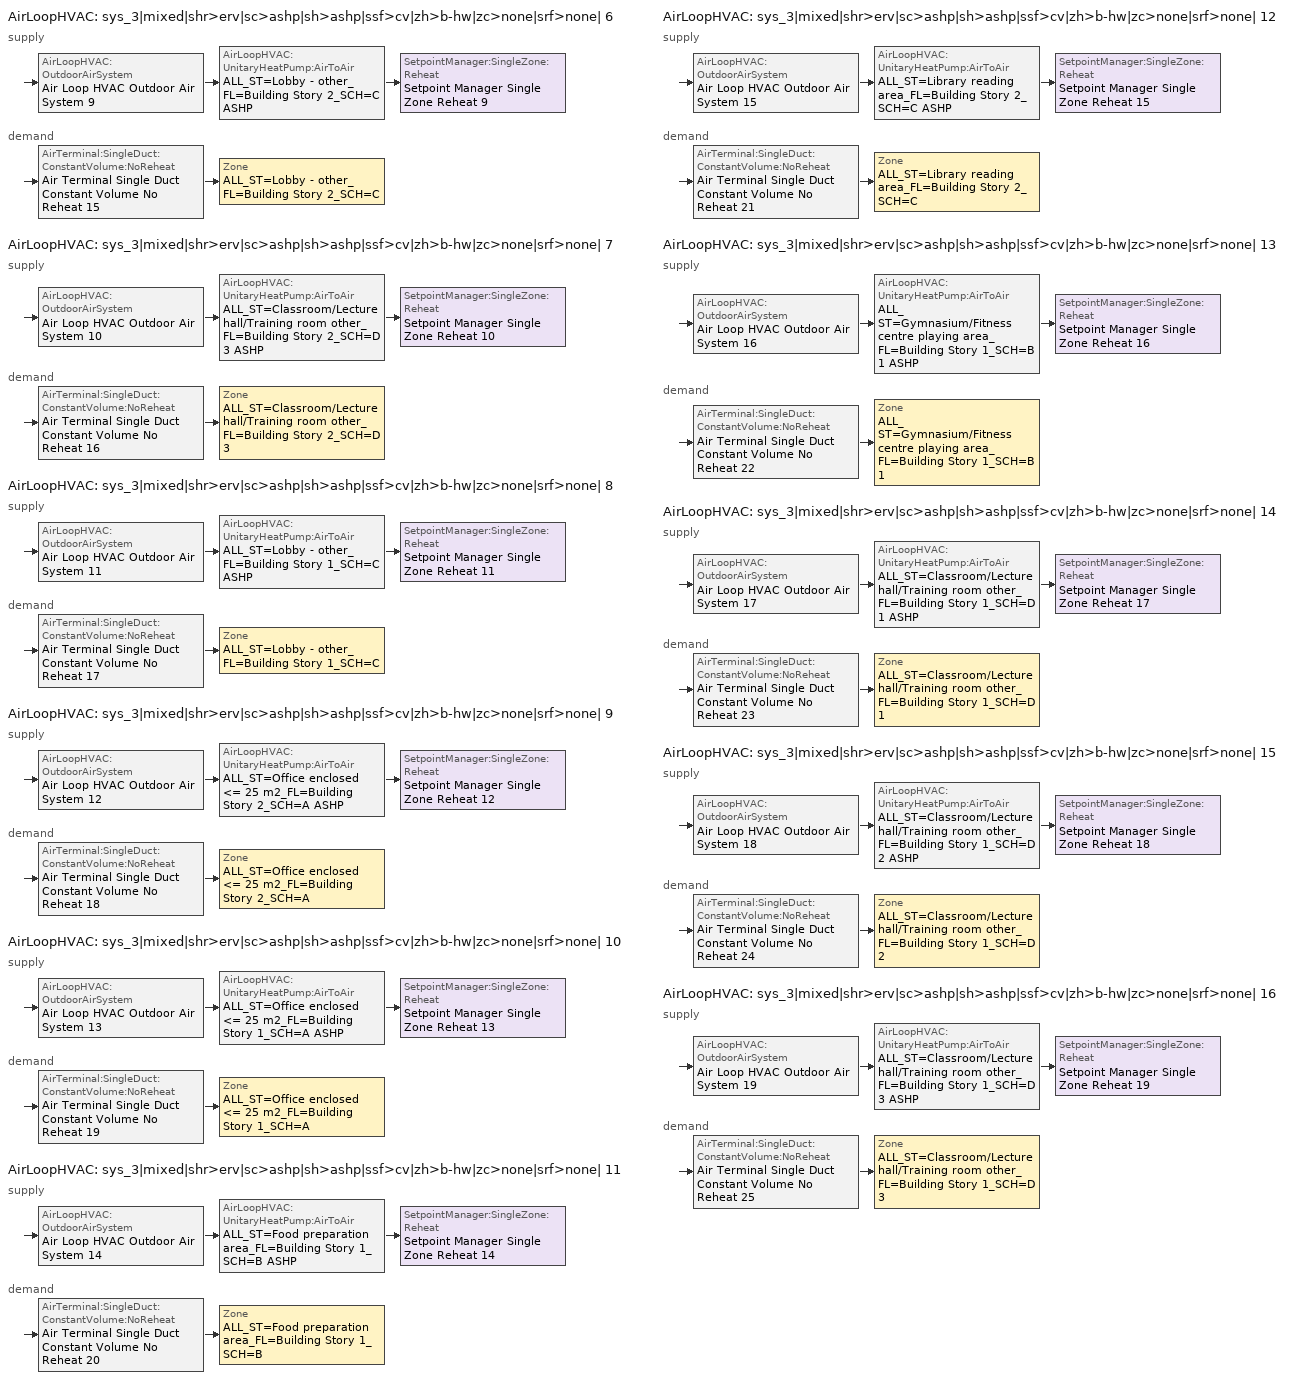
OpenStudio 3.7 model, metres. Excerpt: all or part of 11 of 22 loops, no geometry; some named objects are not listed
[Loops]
AirLoopHVAC 'sys_3|mixed|shr>erv|sc>ashp|sh>ashp|ssf>cv|zh>b-hw|zc>none|srf>none| 6'
 supply: AirLoopHVAC:OutdoorAirSystem 'Air Loop HVAC Outdoor Air System 9' > AirLoopHVAC:UnitaryHeatPump:AirToAir 'ALL_ST=Lobby - other_FL=Building Story 2_SCH=C ASHP' > SetpointManager:SingleZone:Reheat 'Setpoint Manager Single Zone Reheat 9'
 demand: AirTerminal:SingleDuct:ConstantVolume:NoReheat 'Air Terminal Single Duct Constant Volume No Reheat 15' > Zone 'ALL_ST=Lobby - other_FL=Building Story 2_SCH=C'
AirLoopHVAC 'sys_3|mixed|shr>erv|sc>ashp|sh>ashp|ssf>cv|zh>b-hw|zc>none|srf>none| 7'
 supply: AirLoopHVAC:OutdoorAirSystem 'Air Loop HVAC Outdoor Air System 10' > AirLoopHVAC:UnitaryHeatPump:AirToAir 'ALL_ST=Classroom/Lecture hall/Training room other_FL=Building Story 2_SCH=D 3 ASHP' > SetpointManager:SingleZone:Reheat 'Setpoint Manager Single Zone Reheat 10'
 demand: AirTerminal:SingleDuct:ConstantVolume:NoReheat 'Air Terminal Single Duct Constant Volume No Reheat 16' > Zone 'ALL_ST=Classroom/Lecture hall/Training room other_FL=Building Story 2_SCH=D 3'
AirLoopHVAC 'sys_3|mixed|shr>erv|sc>ashp|sh>ashp|ssf>cv|zh>b-hw|zc>none|srf>none| 8'
 supply: AirLoopHVAC:OutdoorAirSystem 'Air Loop HVAC Outdoor Air System 11' > AirLoopHVAC:UnitaryHeatPump:AirToAir 'ALL_ST=Lobby - other_FL=Building Story 1_SCH=C ASHP' > SetpointManager:SingleZone:Reheat 'Setpoint Manager Single Zone Reheat 11'
 demand: AirTerminal:SingleDuct:ConstantVolume:NoReheat 'Air Terminal Single Duct Constant Volume No Reheat 17' > Zone 'ALL_ST=Lobby - other_FL=Building Story 1_SCH=C'
AirLoopHVAC 'sys_3|mixed|shr>erv|sc>ashp|sh>ashp|ssf>cv|zh>b-hw|zc>none|srf>none| 9'
 supply: AirLoopHVAC:OutdoorAirSystem 'Air Loop HVAC Outdoor Air System 12' > AirLoopHVAC:UnitaryHeatPump:AirToAir 'ALL_ST=Office enclosed <= 25 m2_FL=Building Story 2_SCH=A ASHP' > SetpointManager:SingleZone:Reheat 'Setpoint Manager Single Zone Reheat 12'
 demand: AirTerminal:SingleDuct:ConstantVolume:NoReheat 'Air Terminal Single Duct Constant Volume No Reheat 18' > Zone 'ALL_ST=Office enclosed <= 25 m2_FL=Building Story 2_SCH=A'
AirLoopHVAC 'sys_3|mixed|shr>erv|sc>ashp|sh>ashp|ssf>cv|zh>b-hw|zc>none|srf>none| 10'
 supply: AirLoopHVAC:OutdoorAirSystem 'Air Loop HVAC Outdoor Air System 13' > AirLoopHVAC:UnitaryHeatPump:AirToAir 'ALL_ST=Office enclosed <= 25 m2_FL=Building Story 1_SCH=A ASHP' > SetpointManager:SingleZone:Reheat 'Setpoint Manager Single Zone Reheat 13'
 demand: AirTerminal:SingleDuct:ConstantVolume:NoReheat 'Air Terminal Single Duct Constant Volume No Reheat 19' > Zone 'ALL_ST=Office enclosed <= 25 m2_FL=Building Story 1_SCH=A'
AirLoopHVAC 'sys_3|mixed|shr>erv|sc>ashp|sh>ashp|ssf>cv|zh>b-hw|zc>none|srf>none| 11'
 supply: AirLoopHVAC:OutdoorAirSystem 'Air Loop HVAC Outdoor Air System 14' > AirLoopHVAC:UnitaryHeatPump:AirToAir 'ALL_ST=Food preparation area_FL=Building Story 1_SCH=B ASHP' > SetpointManager:SingleZone:Reheat 'Setpoint Manager Single Zone Reheat 14'
 demand: AirTerminal:SingleDuct:ConstantVolume:NoReheat 'Air Terminal Single Duct Constant Volume No Reheat 20' > Zone 'ALL_ST=Food preparation area_FL=Building Story 1_SCH=B'
AirLoopHVAC 'sys_3|mixed|shr>erv|sc>ashp|sh>ashp|ssf>cv|zh>b-hw|zc>none|srf>none| 12'
 supply: AirLoopHVAC:OutdoorAirSystem 'Air Loop HVAC Outdoor Air System 15' > AirLoopHVAC:UnitaryHeatPump:AirToAir 'ALL_ST=Library reading area_FL=Building Story 2_SCH=C ASHP' > SetpointManager:SingleZone:Reheat 'Setpoint Manager Single Zone Reheat 15'
 demand: AirTerminal:SingleDuct:ConstantVolume:NoReheat 'Air Terminal Single Duct Constant Volume No Reheat 21' > Zone 'ALL_ST=Library reading area_FL=Building Story 2_SCH=C'
AirLoopHVAC 'sys_3|mixed|shr>erv|sc>ashp|sh>ashp|ssf>cv|zh>b-hw|zc>none|srf>none| 13'
 supply: AirLoopHVAC:OutdoorAirSystem 'Air Loop HVAC Outdoor Air System 16' > AirLoopHVAC:UnitaryHeatPump:AirToAir 'ALL_ST=Gymnasium/Fitness centre playing area_FL=Building Story 1_SCH=B 1 ASHP' > SetpointManager:SingleZone:Reheat 'Setpoint Manager Single Zone Reheat 16'
 demand: AirTerminal:SingleDuct:ConstantVolume:NoReheat 'Air Terminal Single Duct Constant Volume No Reheat 22' > Zone 'ALL_ST=Gymnasium/Fitness centre playing area_FL=Building Story 1_SCH=B 1'
AirLoopHVAC 'sys_3|mixed|shr>erv|sc>ashp|sh>ashp|ssf>cv|zh>b-hw|zc>none|srf>none| 14'
 supply: AirLoopHVAC:OutdoorAirSystem 'Air Loop HVAC Outdoor Air System 17' > AirLoopHVAC:UnitaryHeatPump:AirToAir 'ALL_ST=Classroom/Lecture hall/Training room other_FL=Building Story 1_SCH=D 1 ASHP' > SetpointManager:SingleZone:Reheat 'Setpoint Manager Single Zone Reheat 17'
 demand: AirTerminal:SingleDuct:ConstantVolume:NoReheat 'Air Terminal Single Duct Constant Volume No Reheat 23' > Zone 'ALL_ST=Classroom/Lecture hall/Training room other_FL=Building Story 1_SCH=D 1'
AirLoopHVAC 'sys_3|mixed|shr>erv|sc>ashp|sh>ashp|ssf>cv|zh>b-hw|zc>none|srf>none| 15'
 supply: AirLoopHVAC:OutdoorAirSystem 'Air Loop HVAC Outdoor Air System 18' > AirLoopHVAC:UnitaryHeatPump:AirToAir 'ALL_ST=Classroom/Lecture hall/Training room other_FL=Building Story 1_SCH=D 2 ASHP' > SetpointManager:SingleZone:Reheat 'Setpoint Manager Single Zone Reheat 18'
 demand: AirTerminal:SingleDuct:ConstantVolume:NoReheat 'Air Terminal Single Duct Constant Volume No Reheat 24' > Zone 'ALL_ST=Classroom/Lecture hall/Training room other_FL=Building Story 1_SCH=D 2'
AirLoopHVAC 'sys_3|mixed|shr>erv|sc>ashp|sh>ashp|ssf>cv|zh>b-hw|zc>none|srf>none| 16'
 supply: AirLoopHVAC:OutdoorAirSystem 'Air Loop HVAC Outdoor Air System 19' > AirLoopHVAC:UnitaryHeatPump:AirToAir 'ALL_ST=Classroom/Lecture hall/Training room other_FL=Building Story 1_SCH=D 3 ASHP' > SetpointManager:SingleZone:Reheat 'Setpoint Manager Single Zone Reheat 19'
 demand: AirTerminal:SingleDuct:ConstantVolume:NoReheat 'Air Terminal Single Duct Constant Volume No Reheat 25' > Zone 'ALL_ST=Classroom/Lecture hall/Training room other_FL=Building Story 1_SCH=D 3'
[Sizing:Zone] Zone Cooling Design Supply Air Temperature Input Method=TemperatureDifference; Zone Cooling Design Supply Air Temperature {C}=14; Zone Cooling Design Supply Air Temperature Difference {deltaC}=11; Zone Heating Design Supply Air Temperature Input Method=TemperatureDifference; Zone Heating Design Supply Air Temperature {C}=40; Zone Heating Design Supply Air Temperature Difference {deltaC}=21; Zone Cooling Design Supply Air Humidity Ratio {kg-H2O/kg-air}=0.0085; Zone Heating Design Supply Air Humidity Ratio {kg-H2O/kg-air}=0.008; Zone Heating Sizing Factor=1.3; Zone Cooling Sizing Factor=1; Cooling Design Air Flow Method=DesignDay; Heating Design Air Flow Method=DesignDay; Account for Dedicated Outdoor Air System=No; Dedicated Outdoor Air System Control Strategy=NeutralSupplyAir; Dedicated Outdoor Air Low Setpoint Temperature for Design {C}=autosize; Dedicated Outdoor Air High Setpoint Temperature for Design {C}=autosize; Zone Load Sizing Method=Sensible Load Only No Latent Load; Zone Latent Cooling Design Supply Air Humidity Ratio Input Method=HumidityRatioDifference; Zone Cooling Design Supply Air Humidity Ratio Difference {kgWater/kgDryAir}=0.005; Zone Latent Heating Design Supply Air Humidity Ratio Input Method=HumidityRatioDifference; Zone Humidification Design Supply Air Humidity Ratio Difference {kgWater/kgDryAir}=0.005
ALL_ST=Lobby - other_FL=Building Story 2_SCH=C; ALL_ST=Classroom/Lecture hall/Training room other_FL=Building Story 2_SCH=D 3; ALL_ST=Lobby - other_FL=Building Story 1_SCH=C; ALL_ST=Office enclosed <= 25 m2_FL=Building Story 2_SCH=A; ALL_ST=Office enclosed <= 25 m2_FL=Building Story 1_SCH=A; ALL_ST=Food preparation area_FL=Building Story 1_SCH=B; ALL_ST=Library reading area_FL=Building Story 2_SCH=C; ALL_ST=Gymnasium/Fitness centre playing area_FL=Building Story 1_SCH=B 1; ALL_ST=Classroom/Lecture hall/Training room other_FL=Building Story 1_SCH=D 1; ALL_ST=Classroom/Lecture hall/Training room other_FL=Building Story 1_SCH=D 2; ALL_ST=Classroom/Lecture hall/Training room other_FL=Building Story 1_SCH=D 3
[Zone equipment]
ALL_ST=Lobby - other_FL=Building Story 2_SCH=C: Zone HVAC Baseboard Convective Water 15, Air Terminal Single Duct Constant Volume No Reheat 15
ALL_ST=Classroom/Lecture hall/Training room other_FL=Building Story 2_SCH=D 3: Zone HVAC Baseboard Convective Water 16, Air Terminal Single Duct Constant Volume No Reheat 16
ALL_ST=Lobby - other_FL=Building Story 1_SCH=C: Zone HVAC Baseboard Convective Water 17, Air Terminal Single Duct Constant Volume No Reheat 17
ALL_ST=Office enclosed <= 25 m2_FL=Building Story 2_SCH=A: Zone HVAC Baseboard Convective Water 18, Air Terminal Single Duct Constant Volume No Reheat 18
ALL_ST=Office enclosed <= 25 m2_FL=Building Story 1_SCH=A: Zone HVAC Baseboard Convective Water 19, Air Terminal Single Duct Constant Volume No Reheat 19
ALL_ST=Food preparation area_FL=Building Story 1_SCH=B: Zone HVAC Baseboard Convective Water 20, Air Terminal Single Duct Constant Volume No Reheat 20
ALL_ST=Library reading area_FL=Building Story 2_SCH=C: Zone HVAC Baseboard Convective Water 21, Air Terminal Single Duct Constant Volume No Reheat 21
ALL_ST=Gymnasium/Fitness centre playing area_FL=Building Story 1_SCH=B 1: Zone HVAC Baseboard Convective Water 22, Air Terminal Single Duct Constant Volume No Reheat 22
ALL_ST=Classroom/Lecture hall/Training room other_FL=Building Story 1_SCH=D 1: Zone HVAC Baseboard Convective Water 23, Air Terminal Single Duct Constant Volume No Reheat 23
ALL_ST=Classroom/Lecture hall/Training room other_FL=Building Story 1_SCH=D 2: Zone HVAC Baseboard Convective Water 24, Air Terminal Single Duct Constant Volume No Reheat 24
ALL_ST=Classroom/Lecture hall/Training room other_FL=Building Story 1_SCH=D 3: Zone HVAC Baseboard Convective Water 25, Air Terminal Single Duct Constant Volume No Reheat 25
[AirLoopHVAC] Design Supply Air Flow Rate {m3/s}=autosize; Design Return Air Flow Fraction of Supply Air Flow=1
Name | Availability Schedule
sys_3|mixed|shr>erv|sc>ashp|sh>ashp|ssf>cv|zh>b-hw|zc>none|srf>none| 6 | sys_3|mixed|shr>none|sc>ashp|sh>ashp|ssf>cv|zh>b-hw|zc>none|srf>none| 6 Occ Sch
sys_3|mixed|shr>erv|sc>ashp|sh>ashp|ssf>cv|zh>b-hw|zc>none|srf>none| 7 | sys_3|mixed|shr>none|sc>ashp|sh>ashp|ssf>cv|zh>b-hw|zc>none|srf>none| 7 Occ Sch
sys_3|mixed|shr>erv|sc>ashp|sh>ashp|ssf>cv|zh>b-hw|zc>none|srf>none| 8 | sys_3|mixed|shr>none|sc>ashp|sh>ashp|ssf>cv|zh>b-hw|zc>none|srf>none| 8 Occ Sch
sys_3|mixed|shr>erv|sc>ashp|sh>ashp|ssf>cv|zh>b-hw|zc>none|srf>none| 9 | sys_3|mixed|shr>none|sc>ashp|sh>ashp|ssf>cv|zh>b-hw|zc>none|srf>none| 9 Occ Sch
sys_3|mixed|shr>erv|sc>ashp|sh>ashp|ssf>cv|zh>b-hw|zc>none|srf>none| 10 | sys_3|mixed|shr>none|sc>ashp|sh>ashp|ssf>cv|zh>b-hw|zc>none|srf>none| 10 Occ Sch
sys_3|mixed|shr>erv|sc>ashp|sh>ashp|ssf>cv|zh>b-hw|zc>none|srf>none| 11 | sys_3|mixed|shr>none|sc>ashp|sh>ashp|ssf>cv|zh>b-hw|zc>none|srf>none| 11 Occ Sch
sys_3|mixed|shr>erv|sc>ashp|sh>ashp|ssf>cv|zh>b-hw|zc>none|srf>none| 12 | sys_3|mixed|shr>none|sc>ashp|sh>ashp|ssf>cv|zh>b-hw|zc>none|srf>none| 12 Occ Sch
sys_3|mixed|shr>erv|sc>ashp|sh>ashp|ssf>cv|zh>b-hw|zc>none|srf>none| 13 | sys_3|mixed|shr>none|sc>ashp|sh>ashp|ssf>cv|zh>b-hw|zc>none|srf>none| 13 Occ Sch
sys_3|mixed|shr>erv|sc>ashp|sh>ashp|ssf>cv|zh>b-hw|zc>none|srf>none| 14 | sys_3|mixed|shr>none|sc>ashp|sh>ashp|ssf>cv|zh>b-hw|zc>none|srf>none| 14 Occ Sch
sys_3|mixed|shr>erv|sc>ashp|sh>ashp|ssf>cv|zh>b-hw|zc>none|srf>none| 15 | sys_3|mixed|shr>none|sc>ashp|sh>ashp|ssf>cv|zh>b-hw|zc>none|srf>none| 15 Occ Sch
sys_3|mixed|shr>erv|sc>ashp|sh>ashp|ssf>cv|zh>b-hw|zc>none|srf>none| 16 | sys_3|mixed|shr>none|sc>ashp|sh>ashp|ssf>cv|zh>b-hw|zc>none|srf>none| 16 Occ Sch
[Sizing:System] Type of Load to Size On=Sensible; Design Outdoor Air Flow Rate {m3/s}=Autosize; Central Heating Maximum System Air Flow Ratio=1; Preheat Design Temperature {C}=7; Preheat Design Humidity Ratio {kg-H2O/kg-Air}=0.008; Precool Design Temperature {C}=13; Precool Design Humidity Ratio {kg-H2O/kg-Air}=0.008; Central Cooling Design Supply Air Temperature {C}=13; Central Heating Design Supply Air Temperature {C}=43; Sizing Option=NonCoincident; 100% Outdoor Air in Cooling=No; 100% Outdoor Air in Heating=No; Central Cooling Design Supply Air Humidity Ratio {kg-H2O/kg-Air}=0.0085; Central Heating Design Supply Air Humidity Ratio {kg-H2O/kg-Air}=0.008; Cooling Design Air Flow Method=DesignDay; Cooling Design Air Flow Rate {m3/s}=0; Heating Design Air Flow Method=DesignDay; Heating Design Air Flow Rate {m3/s}=0; System Outdoor Air Method=ZoneSum; Zone Maximum Outdoor Air Fraction=1; Cooling Supply Air Flow Rate Per Floor Area {m3/s-m2}=0.00996765; Cooling Fraction of Autosized Cooling Supply Air Flow Rate=1; Cooling Supply Air Flow Rate Per Unit Cooling Capacity {m3/s-W}=3.94755e-05; Heating Supply Air Flow Rate Per Floor Area {m3/s-m2}=0.00996765; Heating Fraction of Autosized Heating Supply Air Flow Rate=1; Heating Fraction of Autosized Cooling Supply Air Flow Rate=1; Heating Supply Air Flow Rate Per Unit Heating Capacity {m3/s-W}=3.15882e-05; Cooling Design Capacity Method=CoolingDesignCapacity; Cooling Design Capacity {W}=autosize; Cooling Design Capacity Per Floor Area {W/m2}=234.7; Fraction of Autosized Cooling Design Capacity=1; Heating Design Capacity Method=HeatingDesignCapacity; Heating Design Capacity {W}=autosize; Heating Design Capacity Per Floor Area {W/m2}=157; Fraction of Autosized Heating Design Capacity=1; Central Cooling Capacity Control Method=OnOff; Occupant Diversity=autosize
sys_3|mixed|shr>erv|sc>ashp|sh>ashp|ssf>cv|zh>b-hw|zc>none|srf>none| 6; sys_3|mixed|shr>erv|sc>ashp|sh>ashp|ssf>cv|zh>b-hw|zc>none|srf>none| 7; sys_3|mixed|shr>erv|sc>ashp|sh>ashp|ssf>cv|zh>b-hw|zc>none|srf>none| 8; sys_3|mixed|shr>erv|sc>ashp|sh>ashp|ssf>cv|zh>b-hw|zc>none|srf>none| 9; sys_3|mixed|shr>erv|sc>ashp|sh>ashp|ssf>cv|zh>b-hw|zc>none|srf>none| 10; sys_3|mixed|shr>erv|sc>ashp|sh>ashp|ssf>cv|zh>b-hw|zc>none|srf>none| 11; sys_3|mixed|shr>erv|sc>ashp|sh>ashp|ssf>cv|zh>b-hw|zc>none|srf>none| 12; sys_3|mixed|shr>erv|sc>ashp|sh>ashp|ssf>cv|zh>b-hw|zc>none|srf>none| 13; sys_3|mixed|shr>erv|sc>ashp|sh>ashp|ssf>cv|zh>b-hw|zc>none|srf>none| 14; sys_3|mixed|shr>erv|sc>ashp|sh>ashp|ssf>cv|zh>b-hw|zc>none|srf>none| 15; sys_3|mixed|shr>erv|sc>ashp|sh>ashp|ssf>cv|zh>b-hw|zc>none|srf>none| 16
[Fan:OnOff] Availability Schedule=Always On Discrete; Fan Total Efficiency=0.39975; Maximum Flow Rate {m3/s}=autosize; Motor Efficiency=0.615; Motor In Airstream Fraction=1
Name | Pressure Rise {Pa} | Fan Power Ratio Function of Speed Ratio Curve | Fan Efficiency Ratio Function of Speed Ratio Curve
Fan On Off 9 | 622.722 | Fan On Off Power Curve 8 | Fan On Off Efficiency Curve 8
Fan On Off 10 | 1110.94 | Fan On Off Power Curve 9 | Fan On Off Efficiency Curve 9
Fan On Off 11 | 622.722 | Fan On Off Power Curve 10 | Fan On Off Efficiency Curve 10
Fan On Off 12 | 622.722 | Fan On Off Power Curve 11 | Fan On Off Efficiency Curve 11
Fan On Off 13 | 622.722 | Fan On Off Power Curve 12 | Fan On Off Efficiency Curve 12
Fan On Off 14 | 622.722 | Fan On Off Power Curve 13 | Fan On Off Efficiency Curve 13
Fan On Off 15 | 622.722 | Fan On Off Power Curve 14 | Fan On Off Efficiency Curve 14
Fan On Off 16 | 1110.94 | Fan On Off Power Curve 15 | Fan On Off Efficiency Curve 15
Fan On Off 17 | 622.722 | Fan On Off Power Curve 16 | Fan On Off Efficiency Curve 16
Fan On Off 18 | 1110.94 | Fan On Off Power Curve 17 | Fan On Off Efficiency Curve 17
Fan On Off 19 | 622.722 | Fan On Off Power Curve 18 | Fan On Off Efficiency Curve 18
[Coil:Cooling:DX:SingleSpeed] Availability Schedule=Always On Discrete; Rated Total Cooling Capacity {W}=autosize; Rated Sensible Heat Ratio=autosize; Rated Air Flow Rate {m3/s}=autosize; Rated Evaporator Fan Power Per Volume Flow Rate 2017 {W/(m3/s)}=773.3; Rated Evaporator Fan Power Per Volume Flow Rate 2023 {W/(m3/s)}=934.4; Total Cooling Capacity Function of Temperature Curve=DXCOOL-NECB2011-REF-CAPFT; Total Cooling Capacity Function of Flow Fraction Curve=DXCOOL-NECB2011-REF-CAPFFLOW; Energy Input Ratio Function of Temperature Curve=DXCOOL-NECB2011-REF-COOLEIRFT; Energy Input Ratio Function of Flow Fraction Curve=DXCOOL-NECB2011-REF-COOLEIRFFLOW; Part Load Fraction Correlation Curve=DXCOOL-NECB2011-REF-COOLPLFFPLR; Minimum Outdoor Dry-Bulb Temperature for Compressor Operation {C}=-25; Nominal Time for Condensate Removal to Begin {s}=0; Ratio of Initial Moisture Evaporation Rate and Steady State Latent Capacity=0; Maximum Cycling Rate {cycles/hr}=0; Latent Capacity Time Constant {s}=0; Condenser Type=AirCooled; Evaporative Condenser Effectiveness=0.9; Evaporative Condenser Air Flow Rate {m3/s}=autosize; Evaporative Condenser Pump Rated Power Consumption {W}=autosize; Crankcase Heater Capacity {W}=0; Maximum Outdoor Dry-Bulb Temperature for Crankcase Heater Operation {C}=10; Basin Heater Capacity {W/K}=0; Basin Heater Setpoint Temperature {C}=2
Name | Rated COP {W/W}
CoilCoolingDXSingleSpeed_ashp 8 197kBtu/hr 10.6EER; CoilCoolingDXSingleSpeed_ashp 10 198kBtu/hr 10.6EER | 3.66654
CoilCoolingDXSingleSpeed_ashp 9 338kBtu/hr 9.5EER; CoilCoolingDXSingleSpeed_ashp 15 364kBtu/hr 9.5EER; CoilCoolingDXSingleSpeed_ashp 17 338kBtu/hr 9.5EER | 3.3002
CoilCoolingDXSingleSpeed_ashp 11 120kBtu/hr 11EER; CoilCoolingDXSingleSpeed_ashp 12 70kBtu/hr 11EER; CoilCoolingDXSingleSpeed_ashp 14 114kBtu/hr 11EER; CoilCoolingDXSingleSpeed_ashp 18 74kBtu/hr 11EER | 3.79975
CoilCoolingDXSingleSpeed_ashp 13 23kBtu/hr 10.0EER; CoilCoolingDXSingleSpeed_ashp 16 64kBtu/hr 10.0EER | 3.46672
[Coil:Heating:DX:SingleSpeed] Availability Schedule=Always On Discrete; Rated Air Flow Rate {m3/s}=Autosize; Rated Supply Fan Power Per Volume Flow Rate 2017 {W/(m3/s)}=773.3; Rated Supply Fan Power Per Volume Flow Rate 2023 {W/(m3/s)}=934.4; Total Heating Capacity Function of Temperature Curve=DXHEAT-NECB2011-REF-CAPFT; Total Heating Capacity Function of Flow Fraction Curve=DXHEAT-NECB2011-REF-CAPFFLOW; Energy Input Ratio Function of Temperature Curve=DXHEAT-NECB2011-REF-EIRFT; Energy Input Ratio Function of Flow Fraction Curve=DXHEAT-NECB2011-REF-EIRFFLOW; Part Load Fraction Correlation Curve=DXHEAT-NECB2011-REF-PLFFPLR; Minimum Outdoor Dry-Bulb Temperature for Compressor Operation {C}=-10; Defrost Strategy=Resistive; Defrost Control=Timed; Defrost Time Period Fraction=0.166667; Resistive Defrost Heater Capacity {W}=2000
Name | Rated Total Heating Capacity {W} | Rated COP {W/W}
CoilHeatingDXSingleSpeed_ashp 8 143 Clg kBtu/hr 3.2COPH | 41865.3 | 3.46605
CoilHeatingDXSingleSpeed_ashp 9 245 Clg kBtu/hr 3.2COPH; CoilHeatingDXSingleSpeed_ashp 17 245 Clg kBtu/hr 3.2COPH | 71772.8 | 3.51438
CoilHeatingDXSingleSpeed_ashp 10 144 Clg kBtu/hr 3.2COPH | 42130.8 | 3.46648
CoilHeatingDXSingleSpeed_ashp 11 87 Clg kBtu/hr 3.3COPH | 25466.4 | 3.54704
CoilHeatingDXSingleSpeed_ashp 12 51 Clg kBtu/hr 3.1COPH | 14804.7 | 3.31538
CoilHeatingDXSingleSpeed_ashp 13 17 Clg kBtu/hr 3.1COPH | 4963.54 | 3.29997
CoilHeatingDXSingleSpeed_ashp 14 83 Clg kBtu/hr 3.3COPH | 24266.9 | 3.54504
CoilHeatingDXSingleSpeed_ashp 15 264 Clg kBtu/hr 3.2COPH | 77287.7 | 3.5233
CoilHeatingDXSingleSpeed_ashp 16 46 Clg kBtu/hr 3.1COPH | 13569.1 | 3.31344
CoilHeatingDXSingleSpeed_ashp 18 54 Clg kBtu/hr 3.1COPH | 15704.2 | 3.31678
[Controller:OutdoorAir] Minimum Outdoor Air Flow Rate {m3/s}=autosize; Maximum Outdoor Air Flow Rate {m3/s}=Autosize; Economizer Control Action Type=ModulateFlow; Lockout Type=NoLockout; Minimum Limit Type=FixedMinimum; High Humidity Control=No; Heat Recovery Bypass Control Type=BypassWhenOAFlowGreaterThanMinimum; Economizer Operation Staging=InterlockedWithMechanicalCooling
Name | Economizer Control Type | Minimum Outdoor Air Schedule | Controller Mechanical Ventilation | Economizer Maximum Limit Dry-Bulb Temperature {C} | Economizer Maximum Limit Enthalpy {J/kg} | Economizer Minimum Limit Dry-Bulb Temperature {C}
Controller Outdoor Air 9 | DifferentialEnthalpy | sys_3|mixed|shr>none|sc>ashp|sh>ashp|ssf>cv|zh>b-hw|zc>none|srf>none| 6 Occ Sch | Controller Mechanical Ventilation 9
Controller Outdoor Air 10 | DifferentialEnthalpy | sys_3|mixed|shr>none|sc>ashp|sh>ashp|ssf>cv|zh>b-hw|zc>none|srf>none| 7 Occ Sch | Controller Mechanical Ventilation 10
Controller Outdoor Air 11 | DifferentialEnthalpy | sys_3|mixed|shr>none|sc>ashp|sh>ashp|ssf>cv|zh>b-hw|zc>none|srf>none| 8 Occ Sch | Controller Mechanical Ventilation 11
Controller Outdoor Air 12 | DifferentialEnthalpy | sys_3|mixed|shr>none|sc>ashp|sh>ashp|ssf>cv|zh>b-hw|zc>none|srf>none| 9 Occ Sch | Controller Mechanical Ventilation 12
Controller Outdoor Air 13 | DifferentialEnthalpy | sys_3|mixed|shr>none|sc>ashp|sh>ashp|ssf>cv|zh>b-hw|zc>none|srf>none| 10 Occ Sch | Controller Mechanical Ventilation 13
Controller Outdoor Air 14 | NoEconomizer | sys_3|mixed|shr>none|sc>ashp|sh>ashp|ssf>cv|zh>b-hw|zc>none|srf>none| 11 Occ Sch | Controller Mechanical Ventilation 14 | 28 | 64000 | -100
Controller Outdoor Air 15 | DifferentialEnthalpy | sys_3|mixed|shr>none|sc>ashp|sh>ashp|ssf>cv|zh>b-hw|zc>none|srf>none| 12 Occ Sch | Controller Mechanical Ventilation 15
Controller Outdoor Air 16 | DifferentialEnthalpy | sys_3|mixed|shr>none|sc>ashp|sh>ashp|ssf>cv|zh>b-hw|zc>none|srf>none| 13 Occ Sch | Controller Mechanical Ventilation 16
Controller Outdoor Air 17 | NoEconomizer | sys_3|mixed|shr>none|sc>ashp|sh>ashp|ssf>cv|zh>b-hw|zc>none|srf>none| 14 Occ Sch | Controller Mechanical Ventilation 17 | 28 | 64000 | -100
Controller Outdoor Air 18 | DifferentialEnthalpy | sys_3|mixed|shr>none|sc>ashp|sh>ashp|ssf>cv|zh>b-hw|zc>none|srf>none| 15 Occ Sch | Controller Mechanical Ventilation 18
Controller Outdoor Air 19 | DifferentialEnthalpy | sys_3|mixed|shr>none|sc>ashp|sh>ashp|ssf>cv|zh>b-hw|zc>none|srf>none| 16 Occ Sch | Controller Mechanical Ventilation 19
[Controller:MechanicalVentilation] Availability Schedule=Always On Discrete; System Outdoor Air Method=ZoneSum
Controller Mechanical Ventilation 9; Controller Mechanical Ventilation 10; Controller Mechanical Ventilation 11; Controller Mechanical Ventilation 12; Controller Mechanical Ventilation 13; Controller Mechanical Ventilation 14; Controller Mechanical Ventilation 15; Controller Mechanical Ventilation 16; Controller Mechanical Ventilation 17; Controller Mechanical Ventilation 18; Controller Mechanical Ventilation 19
[AirLoopHVAC:OutdoorAirSystem]
Name | Controller
Air Loop HVAC Outdoor Air System 9 | Controller Outdoor Air 9
Air Loop HVAC Outdoor Air System 10 | Controller Outdoor Air 10
Air Loop HVAC Outdoor Air System 11 | Controller Outdoor Air 11
Air Loop HVAC Outdoor Air System 12 | Controller Outdoor Air 12
Air Loop HVAC Outdoor Air System 13 | Controller Outdoor Air 13
Air Loop HVAC Outdoor Air System 14 | Controller Outdoor Air 14
Air Loop HVAC Outdoor Air System 15 | Controller Outdoor Air 15
Air Loop HVAC Outdoor Air System 16 | Controller Outdoor Air 16
Air Loop HVAC Outdoor Air System 17 | Controller Outdoor Air 17
Air Loop HVAC Outdoor Air System 18 | Controller Outdoor Air 18
Air Loop HVAC Outdoor Air System 19 | Controller Outdoor Air 19
[Coil:Heating:Electric] Availability Schedule=Always On Discrete
Coil Heating Electric 9; Coil Heating Electric 10; Coil Heating Electric 11; Coil Heating Electric 12; Coil Heating Electric 13; Coil Heating Electric 14; Coil Heating Electric 15; Coil Heating Electric 16; Coil Heating Electric 17; Coil Heating Electric 18; Coil Heating Electric 19
[AirLoopHVAC:UnitaryHeatPump:AirToAir] Availability Schedule=Always On Discrete; Supply Air Flow Rate During Cooling Operation {m3/s}=Autosize; Supply Air Flow Rate During Heating Operation {m3/s}=Autosize; Maximum Supply Air Temperature from Supplemental Heater {C}=Autosize
Name | Controlling Zone or Thermostat Location | Supply Air Fan | Heating Coil | Cooling Coil | Supplemental Heating Coil | Supply Air Fan Operating Mode Schedule
ALL_ST=Lobby - other_FL=Building Story 2_SCH=C ASHP | ALL_ST=Lobby - other_FL=Building Story 2_SCH=C | Fan On Off 9 | CoilHeatingDXSingleSpeed_ashp 8 143 Clg kBtu/hr 3.2COPH | CoilCoolingDXSingleSpeed_ashp 8 197kBtu/hr 10.6EER | Coil Heating Electric 9 | sys_3|mixed|shr>none|sc>ashp|sh>ashp|ssf>cv|zh>b-hw|zc>none|srf>none| 6 Occ Sch
ALL_ST=Classroom/Lecture hall/Training room other_FL=Building Story 2_SCH=D 3 ASHP | ALL_ST=Classroom/Lecture hall/Training room other_FL=Building Story 2_SCH=D 3 | Fan On Off 10 | CoilHeatingDXSingleSpeed_ashp 9 245 Clg kBtu/hr 3.2COPH | CoilCoolingDXSingleSpeed_ashp 9 338kBtu/hr 9.5EER | Coil Heating Electric 10 | sys_3|mixed|shr>none|sc>ashp|sh>ashp|ssf>cv|zh>b-hw|zc>none|srf>none| 7 Occ Sch
ALL_ST=Lobby - other_FL=Building Story 1_SCH=C ASHP | ALL_ST=Lobby - other_FL=Building Story 1_SCH=C | Fan On Off 11 | CoilHeatingDXSingleSpeed_ashp 10 144 Clg kBtu/hr 3.2COPH | CoilCoolingDXSingleSpeed_ashp 10 198kBtu/hr 10.6EER | Coil Heating Electric 11 | sys_3|mixed|shr>none|sc>ashp|sh>ashp|ssf>cv|zh>b-hw|zc>none|srf>none| 8 Occ Sch
ALL_ST=Office enclosed <= 25 m2_FL=Building Story 2_SCH=A ASHP | ALL_ST=Office enclosed <= 25 m2_FL=Building Story 2_SCH=A | Fan On Off 12 | CoilHeatingDXSingleSpeed_ashp 11 87 Clg kBtu/hr 3.3COPH | CoilCoolingDXSingleSpeed_ashp 11 120kBtu/hr 11EER | Coil Heating Electric 12 | sys_3|mixed|shr>none|sc>ashp|sh>ashp|ssf>cv|zh>b-hw|zc>none|srf>none| 9 Occ Sch
ALL_ST=Office enclosed <= 25 m2_FL=Building Story 1_SCH=A ASHP | ALL_ST=Office enclosed <= 25 m2_FL=Building Story 1_SCH=A | Fan On Off 13 | CoilHeatingDXSingleSpeed_ashp 12 51 Clg kBtu/hr 3.1COPH | CoilCoolingDXSingleSpeed_ashp 12 70kBtu/hr 11EER | Coil Heating Electric 13 | sys_3|mixed|shr>none|sc>ashp|sh>ashp|ssf>cv|zh>b-hw|zc>none|srf>none| 10 Occ Sch
ALL_ST=Food preparation area_FL=Building Story 1_SCH=B ASHP | ALL_ST=Food preparation area_FL=Building Story 1_SCH=B | Fan On Off 14 | CoilHeatingDXSingleSpeed_ashp 13 17 Clg kBtu/hr 3.1COPH | CoilCoolingDXSingleSpeed_ashp 13 23kBtu/hr 10.0EER | Coil Heating Electric 14 | sys_3|mixed|shr>none|sc>ashp|sh>ashp|ssf>cv|zh>b-hw|zc>none|srf>none| 11 Occ Sch
ALL_ST=Library reading area_FL=Building Story 2_SCH=C ASHP | ALL_ST=Library reading area_FL=Building Story 2_SCH=C | Fan On Off 15 | CoilHeatingDXSingleSpeed_ashp 14 83 Clg kBtu/hr 3.3COPH | CoilCoolingDXSingleSpeed_ashp 14 114kBtu/hr 11EER | Coil Heating Electric 15 | sys_3|mixed|shr>none|sc>ashp|sh>ashp|ssf>cv|zh>b-hw|zc>none|srf>none| 12 Occ Sch
ALL_ST=Gymnasium/Fitness centre playing area_FL=Building Story 1_SCH=B 1 ASHP | ALL_ST=Gymnasium/Fitness centre playing area_FL=Building Story 1_SCH=B 1 | Fan On Off 16 | CoilHeatingDXSingleSpeed_ashp 15 264 Clg kBtu/hr 3.2COPH | CoilCoolingDXSingleSpeed_ashp 15 364kBtu/hr 9.5EER | Coil Heating Electric 16 | sys_3|mixed|shr>none|sc>ashp|sh>ashp|ssf>cv|zh>b-hw|zc>none|srf>none| 13 Occ Sch
ALL_ST=Classroom/Lecture hall/Training room other_FL=Building Story 1_SCH=D 1 ASHP | ALL_ST=Classroom/Lecture hall/Training room other_FL=Building Story 1_SCH=D 1 | Fan On Off 17 | CoilHeatingDXSingleSpeed_ashp 16 46 Clg kBtu/hr 3.1COPH | CoilCoolingDXSingleSpeed_ashp 16 64kBtu/hr 10.0EER | Coil Heating Electric 17 | sys_3|mixed|shr>none|sc>ashp|sh>ashp|ssf>cv|zh>b-hw|zc>none|srf>none| 14 Occ Sch
ALL_ST=Classroom/Lecture hall/Training room other_FL=Building Story 1_SCH=D 2 ASHP | ALL_ST=Classroom/Lecture hall/Training room other_FL=Building Story 1_SCH=D 2 | Fan On Off 18 | CoilHeatingDXSingleSpeed_ashp 17 245 Clg kBtu/hr 3.2COPH | CoilCoolingDXSingleSpeed_ashp 17 338kBtu/hr 9.5EER | Coil Heating Electric 18 | sys_3|mixed|shr>none|sc>ashp|sh>ashp|ssf>cv|zh>b-hw|zc>none|srf>none| 15 Occ Sch
ALL_ST=Classroom/Lecture hall/Training room other_FL=Building Story 1_SCH=D 3 ASHP | ALL_ST=Classroom/Lecture hall/Training room other_FL=Building Story 1_SCH=D 3 | Fan On Off 19 | CoilHeatingDXSingleSpeed_ashp 18 54 Clg kBtu/hr 3.1COPH | CoilCoolingDXSingleSpeed_ashp 18 74kBtu/hr 11EER | Coil Heating Electric 19 | sys_3|mixed|shr>none|sc>ashp|sh>ashp|ssf>cv|zh>b-hw|zc>none|srf>none| 16 Occ Sch
[SetpointManager:SingleZone:Reheat] Minimum Supply Air Temperature {C}=13; Maximum Supply Air Temperature {C}=43
Name | Control Zone | Setpoint Node or NodeList
Setpoint Manager Single Zone Reheat 9 | ALL_ST=Lobby - other_FL=Building Story 2_SCH=C | sys_3|mixed|shr>erv|sc>ashp|sh>ashp|ssf>cv|zh>b-hw|zc>none|srf>none| 6 Supply Outlet Node
Setpoint Manager Single Zone Reheat 10 | ALL_ST=Classroom/Lecture hall/Training room other_FL=Building Story 2_SCH=D 3 | sys_3|mixed|shr>erv|sc>ashp|sh>ashp|ssf>cv|zh>b-hw|zc>none|srf>none| 7 Supply Outlet Node
Setpoint Manager Single Zone Reheat 11 | ALL_ST=Lobby - other_FL=Building Story 1_SCH=C | sys_3|mixed|shr>erv|sc>ashp|sh>ashp|ssf>cv|zh>b-hw|zc>none|srf>none| 8 Supply Outlet Node
Setpoint Manager Single Zone Reheat 12 | ALL_ST=Office enclosed <= 25 m2_FL=Building Story 2_SCH=A | sys_3|mixed|shr>erv|sc>ashp|sh>ashp|ssf>cv|zh>b-hw|zc>none|srf>none| 9 Supply Outlet Node
Setpoint Manager Single Zone Reheat 13 | ALL_ST=Office enclosed <= 25 m2_FL=Building Story 1_SCH=A | sys_3|mixed|shr>erv|sc>ashp|sh>ashp|ssf>cv|zh>b-hw|zc>none|srf>none| 10 Supply Outlet Node
Setpoint Manager Single Zone Reheat 14 | ALL_ST=Food preparation area_FL=Building Story 1_SCH=B | sys_3|mixed|shr>erv|sc>ashp|sh>ashp|ssf>cv|zh>b-hw|zc>none|srf>none| 11 Supply Outlet Node
Setpoint Manager Single Zone Reheat 15 | ALL_ST=Library reading area_FL=Building Story 2_SCH=C | sys_3|mixed|shr>erv|sc>ashp|sh>ashp|ssf>cv|zh>b-hw|zc>none|srf>none| 12 Supply Outlet Node
Setpoint Manager Single Zone Reheat 16 | ALL_ST=Gymnasium/Fitness centre playing area_FL=Building Story 1_SCH=B 1 | sys_3|mixed|shr>erv|sc>ashp|sh>ashp|ssf>cv|zh>b-hw|zc>none|srf>none| 13 Supply Outlet Node
Setpoint Manager Single Zone Reheat 17 | ALL_ST=Classroom/Lecture hall/Training room other_FL=Building Story 1_SCH=D 1 | sys_3|mixed|shr>erv|sc>ashp|sh>ashp|ssf>cv|zh>b-hw|zc>none|srf>none| 14 Supply Outlet Node
Setpoint Manager Single Zone Reheat 18 | ALL_ST=Classroom/Lecture hall/Training room other_FL=Building Story 1_SCH=D 2 | sys_3|mixed|shr>erv|sc>ashp|sh>ashp|ssf>cv|zh>b-hw|zc>none|srf>none| 15 Supply Outlet Node
Setpoint Manager Single Zone Reheat 19 | ALL_ST=Classroom/Lecture hall/Training room other_FL=Building Story 1_SCH=D 3 | sys_3|mixed|shr>erv|sc>ashp|sh>ashp|ssf>cv|zh>b-hw|zc>none|srf>none| 16 Supply Outlet Node
[AirTerminal:SingleDuct:ConstantVolume:NoReheat] Availability Schedule=Always On Discrete; Maximum Air Flow Rate {m3/s}=AutoSize
Air Terminal Single Duct Constant Volume No Reheat 15; Air Terminal Single Duct Constant Volume No Reheat 16; Air Terminal Single Duct Constant Volume No Reheat 17; Air Terminal Single Duct Constant Volume No Reheat 18; Air Terminal Single Duct Constant Volume No Reheat 19; Air Terminal Single Duct Constant Volume No Reheat 20; Air Terminal Single Duct Constant Volume No Reheat 21; Air Terminal Single Duct Constant Volume No Reheat 22; Air Terminal Single Duct Constant Volume No Reheat 23; Air Terminal Single Duct Constant Volume No Reheat 24; Air Terminal Single Duct Constant Volume No Reheat 25
[SetpointManager:OutdoorAirPretreat] Minimum Setpoint Temperature {C}=-99; Maximum Setpoint Temperature {C}=99; Minimum Setpoint Humidity Ratio {kgWater/kgDryAir}=1e-05; Maximum Setpoint Humidity Ratio {kgWater/kgDryAir}=1
Name | Setpoint Node or NodeList
Setpoint Manager Outdoor Air Pretreat 1 | sys_3|mixed|shr>none|sc>ashp|sh>ashp|ssf>cv|zh>b-hw|zc>none|srf>none| ERV Primary Outlet Air Node
Setpoint Manager Outdoor Air Pretreat 2 | sys_3|mixed|shr>none|sc>ashp|sh>ashp|ssf>cv|zh>b-hw|zc>none|srf>none| 1 ERV Primary Outlet Air Node
Setpoint Manager Outdoor Air Pretreat 3 | sys_3|mixed|shr>none|sc>ashp|sh>ashp|ssf>cv|zh>b-hw|zc>none|srf>none| 10 ERV Primary Outlet Air Node
Setpoint Manager Outdoor Air Pretreat 4 | sys_3|mixed|shr>none|sc>ashp|sh>ashp|ssf>cv|zh>b-hw|zc>none|srf>none| 11 ERV Primary Outlet Air Node
Setpoint Manager Outdoor Air Pretreat 5 | sys_3|mixed|shr>none|sc>ashp|sh>ashp|ssf>cv|zh>b-hw|zc>none|srf>none| 12 ERV Primary Outlet Air Node
Setpoint Manager Outdoor Air Pretreat 6 | sys_3|mixed|shr>none|sc>ashp|sh>ashp|ssf>cv|zh>b-hw|zc>none|srf>none| 13 ERV Primary Outlet Air Node
Setpoint Manager Outdoor Air Pretreat 7 | sys_3|mixed|shr>none|sc>ashp|sh>ashp|ssf>cv|zh>b-hw|zc>none|srf>none| 14 ERV Primary Outlet Air Node
Setpoint Manager Outdoor Air Pretreat 8 | sys_3|mixed|shr>none|sc>ashp|sh>ashp|ssf>cv|zh>b-hw|zc>none|srf>none| 15 ERV Primary Outlet Air Node
Setpoint Manager Outdoor Air Pretreat 9 | sys_3|mixed|shr>none|sc>ashp|sh>ashp|ssf>cv|zh>b-hw|zc>none|srf>none| 16 ERV Primary Outlet Air Node
Setpoint Manager Outdoor Air Pretreat 10 | sys_3|mixed|shr>none|sc>ashp|sh>ashp|ssf>cv|zh>b-hw|zc>none|srf>none| 17 ERV Primary Outlet Air Node
Setpoint Manager Outdoor Air Pretreat 11 | sys_3|mixed|shr>none|sc>ashp|sh>ashp|ssf>cv|zh>b-hw|zc>none|srf>none| 2 ERV Primary Outlet Air Node
Setpoint Manager Outdoor Air Pretreat 12 | sys_3|mixed|shr>none|sc>ashp|sh>ashp|ssf>cv|zh>b-hw|zc>none|srf>none| 3 ERV Primary Outlet Air Node
Setpoint Manager Outdoor Air Pretreat 13 | sys_3|mixed|shr>none|sc>ashp|sh>ashp|ssf>cv|zh>b-hw|zc>none|srf>none| 4 ERV Primary Outlet Air Node
Setpoint Manager Outdoor Air Pretreat 14 | sys_3|mixed|shr>none|sc>ashp|sh>ashp|ssf>cv|zh>b-hw|zc>none|srf>none| 5 ERV Primary Outlet Air Node
Setpoint Manager Outdoor Air Pretreat 15 | sys_3|mixed|shr>none|sc>ashp|sh>ashp|ssf>cv|zh>b-hw|zc>none|srf>none| 6 ERV Primary Outlet Air Node
Setpoint Manager Outdoor Air Pretreat 16 | sys_3|mixed|shr>none|sc>ashp|sh>ashp|ssf>cv|zh>b-hw|zc>none|srf>none| 7 ERV Primary Outlet Air Node
Setpoint Manager Outdoor Air Pretreat 17 | sys_3|mixed|shr>none|sc>ashp|sh>ashp|ssf>cv|zh>b-hw|zc>none|srf>none| 8 ERV Primary Outlet Air Node
Setpoint Manager Outdoor Air Pretreat 18 | sys_3|mixed|shr>none|sc>ashp|sh>ashp|ssf>cv|zh>b-hw|zc>none|srf>none| 9 ERV Primary Outlet Air Node
Setpoint Manager Outdoor Air Pretreat 19 | sys_4|mixed|shr>none|sc>ashp|sh>ashp|ssf>cv|zh>b-hw|zc>none|srf>none| ERV Primary Outlet Air Node
Setpoint Manager Outdoor Air Pretreat 20 | sys_4|mixed|shr>none|sc>ashp|sh>ashp|ssf>cv|zh>b-hw|zc>none|srf>none| 1 ERV Primary Outlet Air Node
[EnergyManagementSystem:Sensor] Output Variable or Output Meter Index Key=Environment; Output Variable or Output Meter=Site Outdoor Air Drybulb Temperature
OAT; OAT_1; OAT_2; OAT_3; OAT_4; OAT_5; OAT_6; OAT_7
[EnergyManagementSystem:Actuator] Actuated Component Type=Schedule:Year; Actuated Component Control Type=Schedule Value
Name | Actuated Component
sys3mixedshrnonescashpshashpssfcvzhbhwzcnonesrfnoneHtgSch0; sys3mixedshrnonescashpshashpssfcvzhbhwzcnonesrfnone15HtgSch0 | NECB-D-Thermostat Setpoint-Heating
sys3mixedshrnonescashpshashpssfcvzhbhwzcnonesrfnoneClgSch0; sys3mixedshrnonescashpshashpssfcvzhbhwzcnonesrfnone15ClgSch0 | NECB-D-Thermostat Setpoint-Cooling
sys3mixedshrnonescashpshashpssfcvzhbhwzcnonesrfnone13HtgSch0; sys3mixedshrnonescashpshashpssfcvzhbhwzcnonesrfnone2HtgSch0 | NECB-B-Thermostat Setpoint-Heating
sys3mixedshrnonescashpshashpssfcvzhbhwzcnonesrfnone13ClgSch0 | NECB-B-Thermostat Setpoint-Cooling
[Schedule:Ruleset]
Name | Default Day Schedule | Summer Design Day Schedule | Winter Design Day Schedule
sys_3|mixed|shr>none|sc>ashp|sh>ashp|ssf>cv|zh>b-hw|zc>none|srf>none| 10 Occ Sch | sys_3|mixed|shr>none|sc>ashp|sh>ashp|ssf>cv|zh>b-hw|zc>none|srf>none| 10 Occ Sch Default | sys_3|mixed|shr>none|sc>ashp|sh>ashp|ssf>cv|zh>b-hw|zc>none|srf>none| 10 Occ Sch Summer Design Day | sys_3|mixed|shr>none|sc>ashp|sh>ashp|ssf>cv|zh>b-hw|zc>none|srf>none| 10 Occ Sch Winter Design Day
sys_3|mixed|shr>none|sc>ashp|sh>ashp|ssf>cv|zh>b-hw|zc>none|srf>none| 11 Occ Sch | sys_3|mixed|shr>none|sc>ashp|sh>ashp|ssf>cv|zh>b-hw|zc>none|srf>none| 11 Occ Sch Default | sys_3|mixed|shr>none|sc>ashp|sh>ashp|ssf>cv|zh>b-hw|zc>none|srf>none| 11 Occ Sch Summer Design Day | sys_3|mixed|shr>none|sc>ashp|sh>ashp|ssf>cv|zh>b-hw|zc>none|srf>none| 11 Occ Sch Winter Design Day
sys_3|mixed|shr>none|sc>ashp|sh>ashp|ssf>cv|zh>b-hw|zc>none|srf>none| 12 Occ Sch | sys_3|mixed|shr>none|sc>ashp|sh>ashp|ssf>cv|zh>b-hw|zc>none|srf>none| 12 Occ Sch Default | sys_3|mixed|shr>none|sc>ashp|sh>ashp|ssf>cv|zh>b-hw|zc>none|srf>none| 12 Occ Sch Summer Design Day | sys_3|mixed|shr>none|sc>ashp|sh>ashp|ssf>cv|zh>b-hw|zc>none|srf>none| 12 Occ Sch Winter Design Day
sys_3|mixed|shr>none|sc>ashp|sh>ashp|ssf>cv|zh>b-hw|zc>none|srf>none| 13 Occ Sch | sys_3|mixed|shr>none|sc>ashp|sh>ashp|ssf>cv|zh>b-hw|zc>none|srf>none| 13 Occ Sch Default | sys_3|mixed|shr>none|sc>ashp|sh>ashp|ssf>cv|zh>b-hw|zc>none|srf>none| 13 Occ Sch Summer Design Day | sys_3|mixed|shr>none|sc>ashp|sh>ashp|ssf>cv|zh>b-hw|zc>none|srf>none| 13 Occ Sch Winter Design Day
sys_3|mixed|shr>none|sc>ashp|sh>ashp|ssf>cv|zh>b-hw|zc>none|srf>none| 14 Occ Sch | sys_3|mixed|shr>none|sc>ashp|sh>ashp|ssf>cv|zh>b-hw|zc>none|srf>none| 14 Occ Sch Default | sys_3|mixed|shr>none|sc>ashp|sh>ashp|ssf>cv|zh>b-hw|zc>none|srf>none| 14 Occ Sch Summer Design Day | sys_3|mixed|shr>none|sc>ashp|sh>ashp|ssf>cv|zh>b-hw|zc>none|srf>none| 14 Occ Sch Winter Design Day
sys_3|mixed|shr>none|sc>ashp|sh>ashp|ssf>cv|zh>b-hw|zc>none|srf>none| 15 Occ Sch | sys_3|mixed|shr>none|sc>ashp|sh>ashp|ssf>cv|zh>b-hw|zc>none|srf>none| 15 Occ Sch Default | sys_3|mixed|shr>none|sc>ashp|sh>ashp|ssf>cv|zh>b-hw|zc>none|srf>none| 15 Occ Sch Summer Design Day | sys_3|mixed|shr>none|sc>ashp|sh>ashp|ssf>cv|zh>b-hw|zc>none|srf>none| 15 Occ Sch Winter Design Day
sys_3|mixed|shr>none|sc>ashp|sh>ashp|ssf>cv|zh>b-hw|zc>none|srf>none| 16 Occ Sch | sys_3|mixed|shr>none|sc>ashp|sh>ashp|ssf>cv|zh>b-hw|zc>none|srf>none| 16 Occ Sch Default | sys_3|mixed|shr>none|sc>ashp|sh>ashp|ssf>cv|zh>b-hw|zc>none|srf>none| 16 Occ Sch Summer Design Day | sys_3|mixed|shr>none|sc>ashp|sh>ashp|ssf>cv|zh>b-hw|zc>none|srf>none| 16 Occ Sch Winter Design Day
sys_3|mixed|shr>none|sc>ashp|sh>ashp|ssf>cv|zh>b-hw|zc>none|srf>none| 6 Occ Sch | sys_3|mixed|shr>none|sc>ashp|sh>ashp|ssf>cv|zh>b-hw|zc>none|srf>none| 6 Occ Sch Default | sys_3|mixed|shr>none|sc>ashp|sh>ashp|ssf>cv|zh>b-hw|zc>none|srf>none| 6 Occ Sch Summer Design Day | sys_3|mixed|shr>none|sc>ashp|sh>ashp|ssf>cv|zh>b-hw|zc>none|srf>none| 6 Occ Sch Winter Design Day
sys_3|mixed|shr>none|sc>ashp|sh>ashp|ssf>cv|zh>b-hw|zc>none|srf>none| 7 Occ Sch | sys_3|mixed|shr>none|sc>ashp|sh>ashp|ssf>cv|zh>b-hw|zc>none|srf>none| 7 Occ Sch Default | sys_3|mixed|shr>none|sc>ashp|sh>ashp|ssf>cv|zh>b-hw|zc>none|srf>none| 7 Occ Sch Summer Design Day | sys_3|mixed|shr>none|sc>ashp|sh>ashp|ssf>cv|zh>b-hw|zc>none|srf>none| 7 Occ Sch Winter Design Day
sys_3|mixed|shr>none|sc>ashp|sh>ashp|ssf>cv|zh>b-hw|zc>none|srf>none| 8 Occ Sch | sys_3|mixed|shr>none|sc>ashp|sh>ashp|ssf>cv|zh>b-hw|zc>none|srf>none| 8 Occ Sch Default | sys_3|mixed|shr>none|sc>ashp|sh>ashp|ssf>cv|zh>b-hw|zc>none|srf>none| 8 Occ Sch Summer Design Day | sys_3|mixed|shr>none|sc>ashp|sh>ashp|ssf>cv|zh>b-hw|zc>none|srf>none| 8 Occ Sch Winter Design Day
sys_3|mixed|shr>none|sc>ashp|sh>ashp|ssf>cv|zh>b-hw|zc>none|srf>none| 9 Occ Sch | sys_3|mixed|shr>none|sc>ashp|sh>ashp|ssf>cv|zh>b-hw|zc>none|srf>none| 9 Occ Sch Default | sys_3|mixed|shr>none|sc>ashp|sh>ashp|ssf>cv|zh>b-hw|zc>none|srf>none| 9 Occ Sch Summer Design Day | sys_3|mixed|shr>none|sc>ashp|sh>ashp|ssf>cv|zh>b-hw|zc>none|srf>none| 9 Occ Sch Winter Design Day
[Schedule:Day]
sys_3|mixed|shr>none|sc>ashp|sh>ashp|ssf>cv|zh>b-hw|zc>none|srf>none| 10 Occ Sch Default; sys_3|mixed|shr>none|sc>ashp|sh>ashp|ssf>cv|zh>b-hw|zc>none|srf>none| 9 Occ Sch Default: 8, 0, 0, 19, 0, 1, 24, 0, 0
sys_3|mixed|shr>none|sc>ashp|sh>ashp|ssf>cv|zh>b-hw|zc>none|srf>none| 10 Occ Sch Winter Design Day; sys_3|mixed|shr>none|sc>ashp|sh>ashp|ssf>cv|zh>b-hw|zc>none|srf>none| 10 Occ Sch Summer Design Day; sys_3|mixed|shr>none|sc>ashp|sh>ashp|ssf>cv|zh>b-hw|zc>none|srf>none| 11 Occ Sch Winter Design Day; sys_3|mixed|shr>none|sc>ashp|sh>ashp|ssf>cv|zh>b-hw|zc>none|srf>none| 11 Occ Sch Summer Design Day; sys_3|mixed|shr>none|sc>ashp|sh>ashp|ssf>cv|zh>b-hw|zc>none|srf>none| 12 Occ Sch Winter Design Day; sys_3|mixed|shr>none|sc>ashp|sh>ashp|ssf>cv|zh>b-hw|zc>none|srf>none| 12 Occ Sch Summer Design Day; sys_3|mixed|shr>none|sc>ashp|sh>ashp|ssf>cv|zh>b-hw|zc>none|srf>none| 13 Occ Sch Winter Design Day; sys_3|mixed|shr>none|sc>ashp|sh>ashp|ssf>cv|zh>b-hw|zc>none|srf>none| 13 Occ Sch Summer Design Day; sys_3|mixed|shr>none|sc>ashp|sh>ashp|ssf>cv|zh>b-hw|zc>none|srf>none| 14 Occ Sch Winter Design Day; sys_3|mixed|shr>none|sc>ashp|sh>ashp|ssf>cv|zh>b-hw|zc>none|srf>none| 14 Occ Sch Summer Design Day; sys_3|mixed|shr>none|sc>ashp|sh>ashp|ssf>cv|zh>b-hw|zc>none|srf>none| 15 Occ Sch Winter Design Day; sys_3|mixed|shr>none|sc>ashp|sh>ashp|ssf>cv|zh>b-hw|zc>none|srf>none| 15 Occ Sch Summer Design Day; sys_3|mixed|shr>none|sc>ashp|sh>ashp|ssf>cv|zh>b-hw|zc>none|srf>none| 16 Occ Sch Winter Design Day; sys_3|mixed|shr>none|sc>ashp|sh>ashp|ssf>cv|zh>b-hw|zc>none|srf>none| 16 Occ Sch Summer Design Day; sys_3|mixed|shr>none|sc>ashp|sh>ashp|ssf>cv|zh>b-hw|zc>none|srf>none| 6 Occ Sch Winter Design Day; sys_3|mixed|shr>none|sc>ashp|sh>ashp|ssf>cv|zh>b-hw|zc>none|srf>none| 6 Occ Sch Summer Design Day; sys_3|mixed|shr>none|sc>ashp|sh>ashp|ssf>cv|zh>b-hw|zc>none|srf>none| 7 Occ Sch Winter Design Day; sys_3|mixed|shr>none|sc>ashp|sh>ashp|ssf>cv|zh>b-hw|zc>none|srf>none| 7 Occ Sch Summer Design Day; sys_3|mixed|shr>none|sc>ashp|sh>ashp|ssf>cv|zh>b-hw|zc>none|srf>none| 8 Occ Sch Winter Design Day; sys_3|mixed|shr>none|sc>ashp|sh>ashp|ssf>cv|zh>b-hw|zc>none|srf>none| 8 Occ Sch Summer Design Day; sys_3|mixed|shr>none|sc>ashp|sh>ashp|ssf>cv|zh>b-hw|zc>none|srf>none| 9 Occ Sch Winter Design Day; sys_3|mixed|shr>none|sc>ashp|sh>ashp|ssf>cv|zh>b-hw|zc>none|srf>none| 9 Occ Sch Summer Design Day: 24, 0, 1
Schedule Day 103; Schedule Day 109; Schedule Day 110; Schedule Day 111; Schedule Day 119; Schedule Day 121: 24, 0, 0
sys_3|mixed|shr>none|sc>ashp|sh>ashp|ssf>cv|zh>b-hw|zc>none|srf>none| 11 Occ Sch Default; sys_3|mixed|shr>none|sc>ashp|sh>ashp|ssf>cv|zh>b-hw|zc>none|srf>none| 13 Occ Sch Default: 1, 0, 1, 10, 0, 0, 24, 0, 1
Schedule Day 104; Schedule Day 107: 1, 0, 0, 2, 0, 1, 11, 0, 0, 23, 0, 1, 24, 0, 0
Schedule Day 105; Schedule Day 108: 2, 0, 1, 10, 0, 0, 24, 0, 1
sys_3|mixed|shr>none|sc>ashp|sh>ashp|ssf>cv|zh>b-hw|zc>none|srf>none| 12 Occ Sch Default; sys_3|mixed|shr>none|sc>ashp|sh>ashp|ssf>cv|zh>b-hw|zc>none|srf>none| 6 Occ Sch Default; sys_3|mixed|shr>none|sc>ashp|sh>ashp|ssf>cv|zh>b-hw|zc>none|srf>none| 8 Occ Sch Default: 9, 0, 0, 21, 0, 1, 24, 0, 0
Schedule Day 106; Schedule Day 118; Schedule Day 120: 9, 0, 0, 19, 0, 1, 24, 0, 0
sys_3|mixed|shr>none|sc>ashp|sh>ashp|ssf>cv|zh>b-hw|zc>none|srf>none| 14 Occ Sch Default; sys_3|mixed|shr>none|sc>ashp|sh>ashp|ssf>cv|zh>b-hw|zc>none|srf>none| 15 Occ Sch Default; sys_3|mixed|shr>none|sc>ashp|sh>ashp|ssf>cv|zh>b-hw|zc>none|srf>none| 16 Occ Sch Default; sys_3|mixed|shr>none|sc>ashp|sh>ashp|ssf>cv|zh>b-hw|zc>none|srf>none| 7 Occ Sch Default: 9, 0, 0, 18, 0, 1, 19, 0, 0, 22, 0, 1, 24, 0, 0
[Schedule:Rule] Date Specification Type=DateRange; Start Month=1; End Month=12
Name | Schedule Ruleset | Rule Order | Day Schedule | Apply Sunday | Apply Saturday | Start Day | End Day
Schedule Rule 85 | sys_3|mixed|shr>none|sc>ashp|sh>ashp|ssf>cv|zh>b-hw|zc>none|srf>none| 10 Occ Sch | 0 | Schedule Day 103 | Yes | Yes | 1 | 31
Schedule Rule 86 | sys_3|mixed|shr>none|sc>ashp|sh>ashp|ssf>cv|zh>b-hw|zc>none|srf>none| 11 Occ Sch | 1 | Schedule Day 104 | Yes |  | 1 | 31
Schedule Rule 87 | sys_3|mixed|shr>none|sc>ashp|sh>ashp|ssf>cv|zh>b-hw|zc>none|srf>none| 11 Occ Sch | 0 | Schedule Day 105 |  | Yes | 7 | 30
Schedule Rule 88 | sys_3|mixed|shr>none|sc>ashp|sh>ashp|ssf>cv|zh>b-hw|zc>none|srf>none| 12 Occ Sch | 0 | Schedule Day 106 | Yes |  | 1 | 31
Schedule Rule 89 | sys_3|mixed|shr>none|sc>ashp|sh>ashp|ssf>cv|zh>b-hw|zc>none|srf>none| 13 Occ Sch | 1 | Schedule Day 107 | Yes |  | 1 | 31
Schedule Rule 90 | sys_3|mixed|shr>none|sc>ashp|sh>ashp|ssf>cv|zh>b-hw|zc>none|srf>none| 13 Occ Sch | 0 | Schedule Day 108 |  | Yes | 7 | 30
Schedule Rule 91 | sys_3|mixed|shr>none|sc>ashp|sh>ashp|ssf>cv|zh>b-hw|zc>none|srf>none| 14 Occ Sch | 0 | Schedule Day 109 | Yes | Yes | 1 | 31
Schedule Rule 92 | sys_3|mixed|shr>none|sc>ashp|sh>ashp|ssf>cv|zh>b-hw|zc>none|srf>none| 15 Occ Sch | 0 | Schedule Day 110 | Yes | Yes | 1 | 31
Schedule Rule 93 | sys_3|mixed|shr>none|sc>ashp|sh>ashp|ssf>cv|zh>b-hw|zc>none|srf>none| 16 Occ Sch | 0 | Schedule Day 111 | Yes | Yes | 1 | 31
Schedule Rule 100 | sys_3|mixed|shr>none|sc>ashp|sh>ashp|ssf>cv|zh>b-hw|zc>none|srf>none| 6 Occ Sch | 0 | Schedule Day 118 | Yes |  | 1 | 31
Schedule Rule 101 | sys_3|mixed|shr>none|sc>ashp|sh>ashp|ssf>cv|zh>b-hw|zc>none|srf>none| 7 Occ Sch | 0 | Schedule Day 119 | Yes | Yes | 1 | 31
Schedule Rule 102 | sys_3|mixed|shr>none|sc>ashp|sh>ashp|ssf>cv|zh>b-hw|zc>none|srf>none| 8 Occ Sch | 0 | Schedule Day 120 | Yes |  | 1 | 31
Schedule Rule 103 | sys_3|mixed|shr>none|sc>ashp|sh>ashp|ssf>cv|zh>b-hw|zc>none|srf>none| 9 Occ Sch | 0 | Schedule Day 121 | Yes | Yes | 1 | 31
[Schedule:Constant]
Always On Discrete: Value=1
[Curve:Exponent] Coefficient1 Constant=1; Coefficient2 Constant=0; Coefficient3 Constant=0; Minimum Value of x=0; Maximum Value of x=1
Fan On Off Power Curve 8; Fan On Off Power Curve 9; Fan On Off Power Curve 10; Fan On Off Power Curve 11; Fan On Off Power Curve 12; Fan On Off Power Curve 13; Fan On Off Power Curve 14; Fan On Off Power Curve 15; Fan On Off Power Curve 16; Fan On Off Power Curve 17; Fan On Off Power Curve 18
[Curve:Cubic]
Name | Coefficient1 Constant | Coefficient2 x | Coefficient3 x**2 | Coefficient4 x**3 | Minimum Value of x | Maximum Value of x
Fan On Off Efficiency Curve 8; Fan On Off Efficiency Curve 9; Fan On Off Efficiency Curve 10; Fan On Off Efficiency Curve 11; Fan On Off Efficiency Curve 12; Fan On Off Efficiency Curve 13; Fan On Off Efficiency Curve 14; Fan On Off Efficiency Curve 15; Fan On Off Efficiency Curve 16; Fan On Off Efficiency Curve 17; Fan On Off Efficiency Curve 18 | 1 | 0 | 0 | 0 | 0 | 1
DXHEAT-NECB2011-REF-CAPFT | 0.729009 | 0.0319275 | 0.000136404 | -8.748e-06 | -20 | 20
DXHEAT-NECB2011-REF-CAPFFLOW | 0.84 | 0.16 | 0 | 0 | 0.5 | 1.5
DXHEAT-NECB2011-REF-EIRFT | 1.2183 | -0.03612 | 0.00142 | -2.68e-05 | -20 | 20
DXHEAT-NECB2011-REF-PLFFPLR | 0.3696 | 2.3362 | -2.9577 | 1.2596 | 0.7 | 1
DXCOOL-NECB2011-REF-COOLPLFFPLR | 0.0277 | 4.9151 | -8.184 | 4.2702 | 0.7 | 1
[Curve:Biquadratic] Minimum Value of x=13; Maximum Value of x=24; Minimum Value of y=24; Maximum Value of y=46
Name | Coefficient1 Constant | Coefficient2 x | Coefficient3 x**2 | Coefficient4 y | Coefficient5 y**2 | Coefficient6 x*y
DXCOOL-NECB2011-REF-CAPFT | 0.867905 | 0.0142459 | 0.00055436 | -0.0075575 | 3.3e-05 | -0.0001918
DXCOOL-NECB2011-REF-COOLEIRFT | 0.114171 | 0.0281822 | -0.0004199 | 0.0214108 | 0.000161028 | -0.000679104
[Curve:Quadratic]
Name | Coefficient1 Constant | Coefficient2 x | Coefficient3 x**2 | Minimum Value of x | Maximum Value of x
DXHEAT-NECB2011-REF-EIRFFLOW | 1.3824 | -0.4336 | 0.0512 | 0 | 1
DXCOOL-NECB2011-REF-CAPFFLOW | 0.8 | 0.2 | 0 | 0.5 | 1.5
DXCOOL-NECB2011-REF-COOLEIRFFLOW | 1.1552 | -0.1808 | 0.0256 | 0.5 | 1.5
